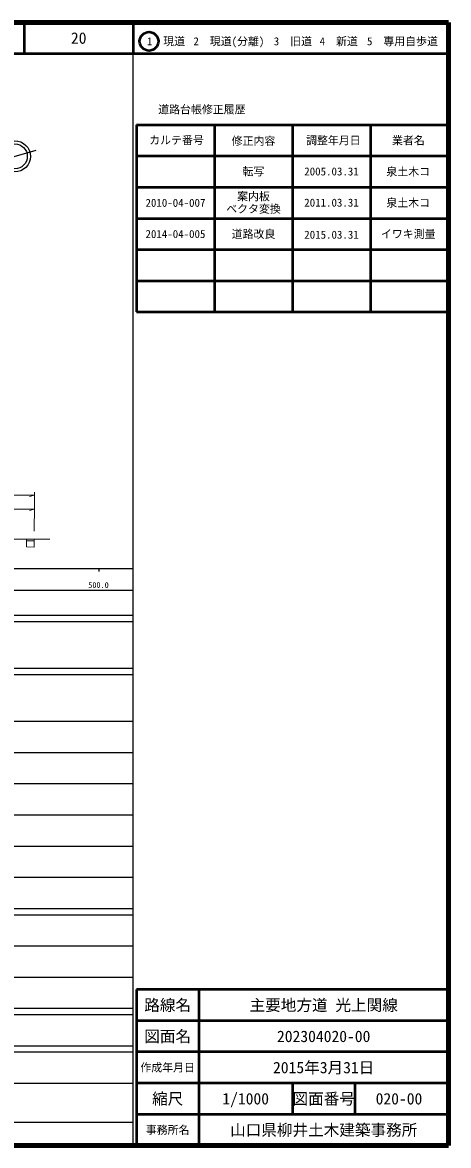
# Model space of a CAD drawing. Units: millimetres, scale not verified. Extents: x 40000 to 680000, y 20000 to 380000.
# Drawn here: x 543479 to 680000, y 20000 to 380000 of the extents above; entities that cross this region are included whole.
import ezdxf
from ezdxf.enums import TextEntityAlignment as Align

# ---------------------------------------------------------------- set-up
doc = ezdxf.new("R2010")
doc.units = ezdxf.units.MM
doc.header["$LTSCALE"] = 1000
for name, color, linetype, lineweight in [('M-BGD', 7, 'Continuous', 25), ('M-STR-HTXT', 7, 'Continuous', 13), ('M-TTL', 2, 'Continuous', 140), ('M-TTL-BAND', 7, 'Continuous', 25), ('M-TTL-FRAM', 2, 'Continuous', 50), ('M-TTL-LINE', 7, 'Continuous', 50)]:
    doc.layers.add(name, color=color, linetype=linetype, lineweight=lineweight)
doc.layers.add('M-TTL-TXT', color=7, linetype='Continuous')
doc.styles.add('ＭＳ ゴシック', font='')
doc.styles.get('ＭＳ ゴシック').set_extended_font_data('MS Gothic')

# ---------------------------------------------------------------- blocks, each defined once
blk = doc.blocks.new('BUHIN97')
at = {"color": 7, "linetype": 'Continuous', "lineweight": 13}
blk.add_line((0, 0), (-1561, -1), dxfattribs=at)

msp = doc.modelspace()

# ---------------------------------------------------------------- linework, layer by layer
at = {"layer": 'M-BGD'}
msp.add_line((547764, 339004), (534305, 335152), dxfattribs=at)
for radius in [5000, 4000]:
    msp.add_circle((541034, 337078), radius, dxfattribs=at)
at = {"layer": 'M-STR-HTXT'}
for p, q in [((467284, 228518), (547284, 228480)), ((547285, 229480), (547282, 224956)), ((532282, 223963), (547282, 223956)), ((547282, 224956), (547279, 216907)), ((547282, 224956), (547279, 216907)), ((533277, 214367), (547277, 214360)), ((544777, 214362), (544776, 211862)), ((547277, 213860), (544777, 213862)), ((547276, 211860), (547277, 214360)), ((547277, 214360), (552277, 214358)), ((544776, 211862), (547276, 211860))]:
    msp.add_line(p, q, dxfattribs=at)
at = {"layer": 'M-TTL'}
for p, q in [((680000, 380000), (40000, 380000)), ((680000, 20000), (680000, 380000)), ((40000, 20000), (680000, 20000))]:
    msp.add_line(p, q, dxfattribs=at)
at = {"layer": 'M-TTL-BAND'}
for p, q in [((579000, 20000), (579000, 370000)), ((40000, 205000), (579000, 205000)), ((568000, 205000), (568000, 204000)), ((68000, 198000), (579000, 198000)), ((40000, 190000), (579000, 190000)), ((40000, 188000), (579000, 188000)), ((40000, 173000), (579000, 173000)), ((40000, 171000), (579000, 171000)), ((40000, 156000), (579000, 156000)), ((46000, 146000), (579000, 146000)), ((52000, 136000), (579000, 136000)), ((46000, 126000), (579000, 126000)), ((52000, 116000), (579000, 116000)), ((46000, 106000), (579000, 106000)), ((40000, 96000), (579000, 96000)), ((40000, 94000), (579000, 94000)), ((49000, 84000), (579000, 84000)), ((40000, 74000), (579000, 74000)), ((40000, 64000), (579000, 64000)), ((40000, 62000), (579000, 62000)), ((40000, 52000), (579000, 52000)), ((40000, 50000), (579000, 50000)), ((40000, 40000), (579000, 40000)), ((68000, 27500), (579000, 27500))]:
    msp.add_line(p, q, dxfattribs=at)
at = {"layer": 'M-TTL-FRAM'}
for p, q in [((580000, 347197), (580000, 287197)), ((580000, 347197), (680000, 347197)), ((580000, 287197), (680000, 287197)), ((680000, 70000), (580000, 70000)), ((580000, 70000), (580000, 20000))]:
    msp.add_line(p, q, dxfattribs=at)
at = {"layer": 'M-TTL-LINE'}
for p, q in [((543997, 380000), (543997, 370000)), ((579000, 380000), (579000, 370000)), ((40000, 370000), (680000, 370000)), ((605000, 347197), (605000, 287197)), ((630000, 347197), (630000, 287197)), ((655000, 347197), (655000, 287197)), ((580000, 337197), (680000, 337197)), ((580000, 327197), (680000, 327197)), ((580000, 317197), (680000, 317197)), ((580000, 307197), (680000, 307197)), ((580000, 297197), (680000, 297197)), ((600000, 70000), (600000, 20000)), ((680000, 60000), (580000, 60000)), ((680000, 50000), (580000, 50000)), ((680000, 40000), (580000, 40000)), ((630000, 40000), (630000, 30000)), ((650000, 40000), (650000, 30000)), ((680000, 30000), (580000, 30000))]:
    msp.add_line(p, q, dxfattribs=at)
msp.add_circle((584031, 373958), 3000, dxfattribs=at)

# ---------------------------------------------------------------- block references
at = {"layer": 'M-STR-HTXT', "rotation": 15.973}
for p in [(547284, 228480), (547282, 223956)]:
    msp.add_blockref('BUHIN97', p, dxfattribs=at)

# ---------------------------------------------------------------- texts
at = {"layer": 'M-TTL-BAND', "style": 'ＭＳ ゴシック'}
msp.add_text('500.0', height=1833, dxfattribs=at).set_placement((567844, 198195), align=Align.BOTTOM_CENTER)
at = {"layer": 'M-TTL-TXT', "style": 'ＭＳ ゴシック'}
for s, height, p in [('20', 3666, (561497, 375000)), ('1\u3000現道', 2566, (589448, 373958)), ('2\u3000現道(分離)', 2566, (609619, 373958)), ('3\u3000旧道', 2566, (630121, 373958)), ('4\u3000新道', 2566, (644824, 373958)), ('5\u3000専用自歩道', 2566, (665228, 373958)), ('道路台帳修正履歴', 2566, (600968, 352113)), ('カルテ番号', 2566, (592839, 342277)), ('修正内容', 2566, (617509, 342023)), ('調整年月日', 2566, (643089, 342197)), ('業者名', 2566, (667134, 342197)), ('転写', 2566, (617500, 332245)), ('2005.03.31', 2566, (642500, 332245)), ('泉土木コ', 2566, (667077, 332189)), ('案内板', 2566, (617500, 324245)), ('2010-04-007', 2566, (592500, 322189)), ('ベクタ変換', 2566, (617500, 320245)), ('2011.03.31', 2566, (642500, 322245)), ('泉土木コ', 2566, (667077, 322189)), ('2014-04-005', 2566, (592500, 312190)), ('道路改良', 2566, (617500, 312190)), ('2015.03.31', 2566, (642500, 311967)), ('イワキ測量', 2566, (667077, 312190)), ('路線名', 3666, (590000, 65000)), ('路線名', 3666, (590000, 65000)), ('主要地方道 光上関線', 3666, (640000, 65000)), ('図面名', 3666, (590000, 55000)), ('図面名', 3666, (590000, 55000)), ('202304020-00', 3666, (640000, 55000)), ('2015年3月31日', 3666, (640000, 45000)), ('作成年月日', 2566, (590000, 45000)), ('作成年月日', 2566, (590000, 45000)), ('縮尺', 3666, (590000, 35000)), ('縮尺', 3666, (590000, 35000)), ('1/1000', 3666, (615000, 35000)), ('図面番号', 3666, (640000, 35000)), ('図面番号', 3666, (640000, 35000)), ('020-00', 3666, (664125, 35000)), ('事務所名', 2566, (590000, 25000)), ('事務所名', 2566, (590000, 25000)), ('山口県柳井土木建築事務所', 3666, (640000, 25000))]:
    msp.add_text(s, height=height, dxfattribs=at).set_placement(p, align=Align.MIDDLE_CENTER)

doc.saveas('drawing.dxf')
